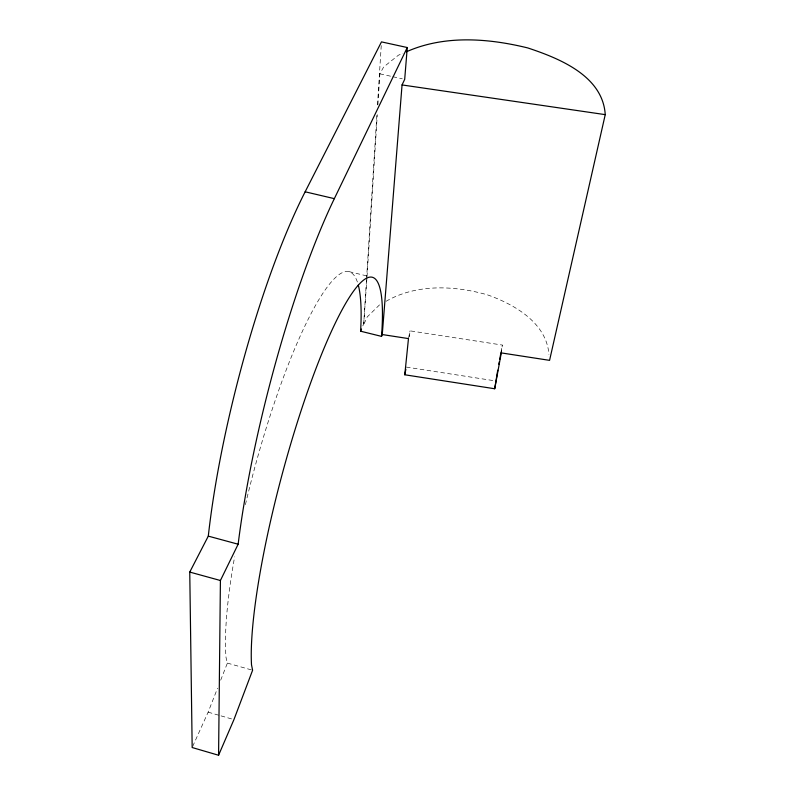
<?xml version="1.0" encoding="UTF-8"?>
<svg xmlns="http://www.w3.org/2000/svg" width="795" height="795" viewBox="0 0 795 795"><rect width="100%" height="100%" fill="white"/><g stroke="black" fill="none" stroke-linecap="round" stroke-linejoin="round"><path stroke-width="0.6" stroke-dasharray="3.98 2.98" d="M362.828 325.89L363.713 323.764L366.445 280.496M366.525 279.254L376.88 114.828M377.496 104.94L381.242 45.603M363.713 323.764L366.942 278.051M367.022 276.809L377.277 114.669M377.903 104.771L379.861 73.826L383.687 66.959L398.424 55.193L402.966 53.255M409.405 336.891L410.031 330.849L502.331 345.06L501.436 351.788M501.019 352.245L502.331 345.06M408.471 338.591L410.031 330.849M192.668 746.426L208.141 712.161L217.542 688.202M220.672 680.212L227.39 663.1L226.048 657.634A214.173 40.028 -74.9 0 1 234.634 556.768M364.04 323.843L367.29 316.867L379.662 304.743M386.072 301.285C416.58 283.696 454.531 285.465 487.444 294.846C514.415 304.376 546.662 322.849 548.947 354.53M406.305 367.081L493.307 380.576M379.861 73.826L391.687 76.449M392.869 76.718L402.33 78.814M349.204 271.661L367.876 276.173M227.39 663.1L252.601 670.235M208.141 712.161L219.867 715.54M221.04 715.878L233.939 719.604M245.407 504.686A214.173 40.028 -74.9 0 1 357.68 282.95"/><path stroke-width="1.19" d="M218.575 755.25L220.414 580.509L238.142 544.217A272.983 50.075 -75.6 0 1 334.337 198.651L407.269 47.531L381.471 41.887L305.151 191.794A272.297 55.392 -75.6 0 0 208.3 536.128L189.757 572.072L192.171 747.529L218.575 755.25L233.939 719.604L252.601 670.235L251.508 664.819A214.66 36.172 -75 0 1 319.51 359.429A214.66 36.172 -75 0 1 381.521 336.374L382.256 334.546L402.051 84.936L404.695 79.331L407.269 47.531M406.374 51.804C444.365 34.841 488.259 38.239 527.751 47.929C559.402 58.403 602.819 75.863 605.243 114.639L549.574 360.354L501.287 352.91L494.709 388.755L404.784 374.773L408.471 338.591L382.256 334.546M494.709 388.755L497.73 370.192M498.823 364.209L499.27 361.814M499.707 359.42L501.019 352.245M404.784 374.773L405.867 369.278M381.521 336.374L360.612 331.207L361.506 329.08M402.051 84.936L605.243 114.639M305.151 191.794L334.337 198.651M208.3 536.128L238.142 544.217M189.757 572.072L220.414 580.509M358.307 285.127A214.173 40.028 -74.9 0 1 360.612 331.207"/></g></svg>
